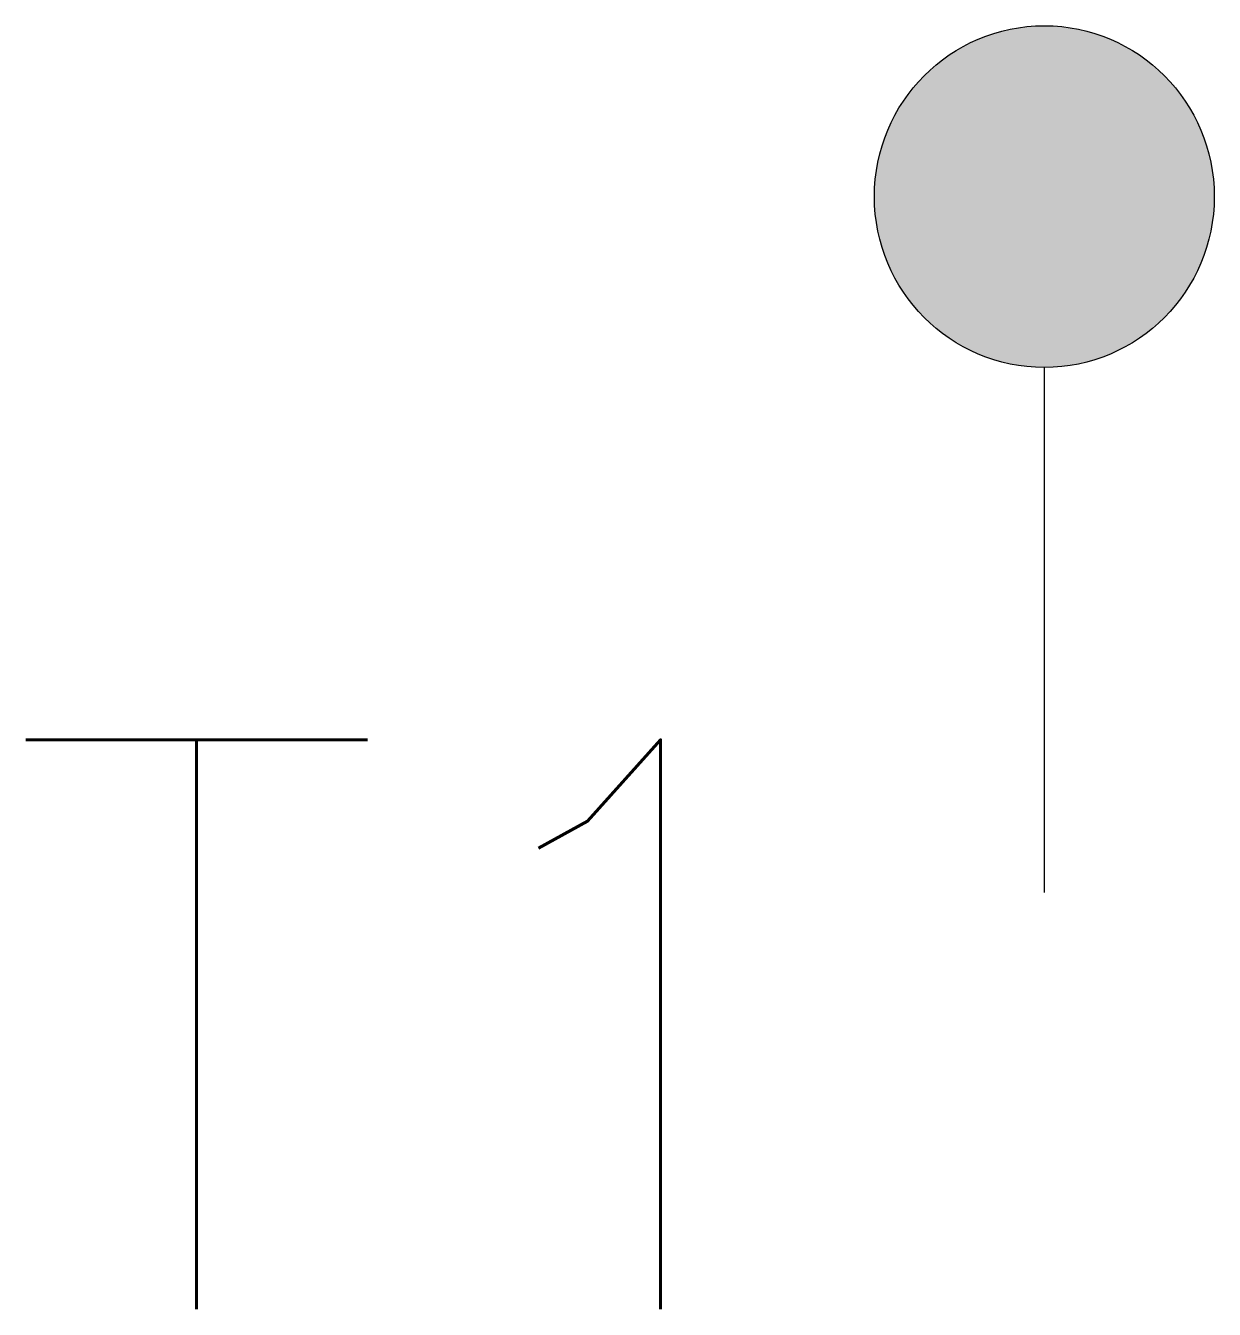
# Model space of a CAD drawing. Header units: millimetres. Extents: x -3.58 to 0.6, y -3.91 to 0.6.
import ezdxf
from ezdxf.enums import TextEntityAlignment as Align

# ---------------------------------------------------------------- set-up
doc = ezdxf.new("R2010")
doc.units = ezdxf.units.MM
doc.header["$LTSCALE"] = 10
doc.styles.add('ROMANS', font='romans.shx')

msp = doc.modelspace()

# ---------------------------------------------------------------- hatches: boundary and pattern name
h = msp.add_hatch(color=256)
h.dxf.hatch_style = 1
edge = h.paths.add_edge_path()
edge.add_ellipse((0, 0), major_axis=(0, 0.6), ratio=0.994118, start_angle=0, end_angle=360)

# ---------------------------------------------------------------- linework, layer by layer
msp.add_lwpolyline([(0, -0.6), (0, -2.444)])
msp.add_ellipse((0, 0), major_axis=(0, 0.6), ratio=0.994118)

# ---------------------------------------------------------------- texts
at = {"style": 'ROMANS'}
msp.add_attdef('T1', text='', height=2, dxfattribs=at).set_placement((-0.5752, -2.907), align=Align.MIDDLE_RIGHT)

doc.saveas('drawing.dxf')
